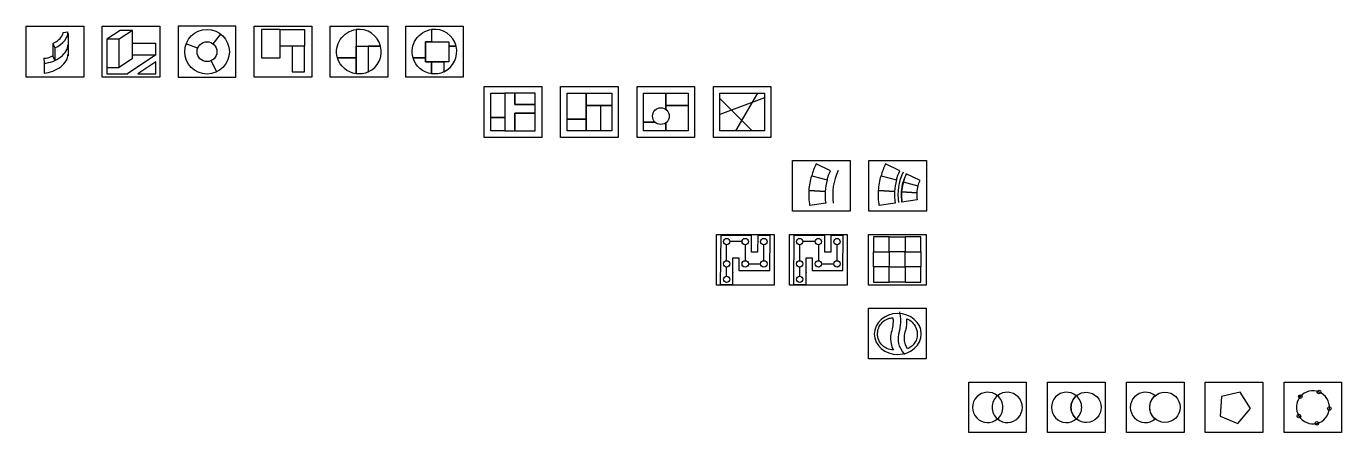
# Model space of a CAD drawing. Header units: inches. Extents: x -34 to 104, y -19 to 23.
import ezdxf

# ---------------------------------------------------------------- set-up
doc = ezdxf.new("R2010")
doc.units = ezdxf.units.IN
doc.header["$MEASUREMENT"] = 0
doc.layers.add('2', color=7, linetype='Continuous')

msp = doc.modelspace()

# ---------------------------------------------------------------- linework, layer by layer
at = {"color": 244, "lineweight": 25, "true_color": 0x991b1e}
for p, q in [((39.51, -1.23), (39.51, 0.42)), ((41.13, 0.76), (39.84, 0.76)), ((41.46, 0.42), (41.46, -1.23)), ((43.41, -1.23), (43.41, 0.42)), ((47.17, -1.23), (47.17, 0.42)), ((48.79, 0.76), (47.51, 0.76)), ((49.12, 0.42), (49.12, -1.23)), ((51.08, -1.23), (51.08, 0.42)), ((39.51, -2.86), (39.51, -1.9)), ((41.79, -1.57), (43.08, -1.57)), ((47.17, -2.86), (47.17, -1.9)), ((49.46, -1.57), (50.74, -1.57))]:
    msp.add_line(p, q, dxfattribs=at)
at = {"lineweight": 25}
for p, q in [((93.31, -14.99), (91.34, -15.47)), ((94.38, -16.72), (93.31, -14.99)), ((91.34, -15.47), (91.19, -17.5)), ((91.19, -17.5), (93.07, -18.27)), ((93.07, -18.27), (94.38, -16.72))]:
    msp.add_line(p, q, dxfattribs=at)
for points in [[(-2.02, 23.3), (4.02, 23.3), (4.02, 17.99), (-2.02, 17.99)], [(5.9, 23.3), (11.93, 23.3), (11.93, 17.99), (5.9, 17.99)]]:
    msp.add_lwpolyline(points, close=True)
for points in [[(0.7, 22.96), (0.7, 20.01), (-1.25, 20.01, -0.457746), (0.7, 22.96)], [(0.7, 21.21), (3.27, 21.21, 0.381262), (0.7, 22.96)], [(8.61, 21.68), (7.99, 21.68), (7.99, 20.01), (6.67, 20.01, -0.457746), (8.61, 22.96)], [(10.4, 21.21), (11.18, 21.21, 0.381262), (8.61, 22.96), (8.61, 21.68), (10.4, 21.68)], [(0.7, 21.21), (1.98, 21.21), (1.98, 18.52, -0.141444), (0.7, 18.33)], [(3.27, 21.21), (1.98, 21.21), (1.98, 18.52, 0.359864), (3.27, 21.21)], [(9.9, 19.59), (9.89, 18.52, 0.359864), (11.18, 21.21), (10.4, 21.21), (10.4, 19.59)], [(0.7, 20.01), (0.7, 18.33, -0.299853), (-1.25, 20.01), (0.7, 20.01)], [(7.99, 20.01), (7.99, 19.59), (8.61, 19.59), (8.61, 18.33, -0.299853), (6.67, 20.01)], [(8.61, 19.59), (9.9, 19.59), (9.89, 18.52, -0.141444), (8.61, 18.33)]]:
    msp.add_lwpolyline(points, format="xyb", close=True)
for points in [[(7.99, 21.68), (10.4, 21.68), (10.4, 19.59), (7.99, 19.59)], [(40.18, -2.46), (40.18, -1.82), (40.18, -1.32), (40.18, -0.95), (40.8, -0.95), (40.8, -2.26), (41.41, -2.26), (42.6, -2.26), (42.93, -2.26), (44.04, -2.26), (44.06, 1.39), (42.77, 1.39), (42.75, -0.36), (42.13, -0.36), (42.13, 1.39), (38.89, 1.39), (38.84, -3.73), (40.18, -3.73), (40.18, -2.45)], [(47.84, -2.46), (47.84, -1.82), (47.84, -1.32), (47.84, -0.95), (48.46, -0.95), (48.46, -2.26), (49.07, -2.26), (50.26, -2.26), (50.59, -2.26), (51.7, -2.26), (51.72, 1.39), (50.43, 1.39), (50.41, -0.36), (49.79, -0.36), (49.79, 1.39), (46.55, 1.39), (46.5, -3.73), (47.84, -3.73), (47.84, -2.45)], [(54.9, -0.32), (56.55, -0.32), (56.55, 1.26), (54.9, 1.26)], [(58.2, -0.32), (56.55, -0.32), (56.55, 1.26), (58.2, 1.26)], [(58.2, -0.32), (59.85, -0.32), (59.85, 1.26), (58.2, 1.26)], [(54.9, -0.32), (56.55, -0.32), (56.55, -1.89), (54.9, -1.89)], [(58.2, -0.32), (56.55, -0.32), (56.55, -1.89), (58.2, -1.89)], [(58.2, -0.32), (59.85, -0.32), (59.85, -1.89), (58.2, -1.89)], [(54.9, -3.47), (56.55, -3.47), (56.55, -1.89), (54.9, -1.89)], [(58.2, -3.47), (56.55, -3.47), (56.55, -1.89), (58.2, -1.89)], [(58.2, -3.47), (59.85, -3.47), (59.85, -1.89), (58.2, -1.89)]]:
    msp.add_lwpolyline(points, close=True, dxfattribs=at)
at = {"color": 244, "lineweight": 25, "true_color": 0x991b1e}
for points in [[(50.39, 8.17), (48.88, 8.89, 0.043995), (48.42, 7.66), (50.03, 7.21, -0.043995), (50.39, 8.17, 0.725706)], [(57.66, 8.17), (56.15, 8.89, 0.043995), (55.69, 7.66), (57.3, 7.21, -0.043995), (57.66, 8.17, 0.725706)], [(49.83, 6.01), (48.16, 6.11, -0.052618), (48.42, 7.66), (50.03, 7.21, 0.052618), (49.83, 6.01, -0.725706)], [(57.1, 6.01), (55.43, 6.11, -0.052618), (55.69, 7.66), (57.3, 7.21, 0.052618), (57.1, 6.01, -0.725706)], [(59.43, 5.87), (57.83, 5.96, -0.052618), (58.01, 7.02), (59.55, 6.59, 0.052618), (59.43, 5.87, -0.725706)], [(59.77, 7.17), (58.33, 7.85, 0.056353), (58.01, 7.02), (59.55, 6.59, -0.043995), (59.77, 7.17, 0.725706)], [(49.89, 4.78), (48.24, 4.53, -0.052618), (48.16, 6.11), (49.83, 6.01, 0.052618), (49.89, 4.78, -0.725706)], [(57.16, 4.78), (55.5, 4.53, -0.052618), (55.43, 6.11), (57.1, 6.01, 0.052618), (57.16, 4.78, -0.725706)], [(59.46, 5.13), (57.88, 4.89, -0.052618), (57.83, 5.96), (59.43, 5.87, 0.052618), (59.46, 5.13, -0.725706)]]:
    msp.add_lwpolyline(points, format="xyb", dxfattribs=at)
at = {"lineweight": 25}
for points in [[(67.88, -17.81, 2.144007), (67.88, -15.38, 2.144007)], [(76.14, -15.38, 2.144007), (76.14, -17.81, -0.466416)], [(76.14, -17.81, 0.466416), (76.14, -15.38, -2.144007)], [(84.4, -15.38, 2.144007), (84.4, -17.81, -0.466416)], [(76.14, -17.81, 0.466416), (76.14, -15.38, 0.466416)]]:
    msp.add_lwpolyline(points, format="xyb", close=True, dxfattribs=at)
at = {"color": 244, "lineweight": 25, "true_color": 0x991b1e}
for centre in [(39.51, 0.76), (41.46, 0.76), (43.41, 0.76), (47.17, 0.76), (49.12, 0.76), (51.08, 0.76), (39.51, -1.57), (41.46, -1.57), (43.41, -1.57), (47.17, -1.57), (49.12, -1.57), (51.08, -1.57), (39.51, -3.19), (47.17, -3.19)]:
    msp.add_circle(centre, 0.333, dxfattribs=at)
at = {"lineweight": 25}
for centre, radius in [((85.42, -16.59), 1.59), ((101.57, -14.99), 0.191), ((99.6, -15.47), 0.191), ((102.64, -16.72), 0.191), ((99.45, -17.5), 0.191), ((101.33, -18.27), 0.191)]:
    msp.add_circle(centre, radius, dxfattribs=at)
at = {"color": 244, "lineweight": 25, "true_color": 0x991b1e}
for centre, radius, start, end in [((56.52, 5.66), 5.9, 154.4554, 188.6277), ((62.8, 5.66), 5.34, 153.8154, 188.8643), ((62.8, 5.66), 4.97, 153.8154, 188.8643)]:
    msp.add_arc(centre, radius, start, end, dxfattribs=at)
at = {"lineweight": 25}
for centre, radius, start, end in [((100.92, -16.59), 1.73, 67.7516, 139.7516), ((100.92, -16.59), 1.73, 355.7516, 67.7516), ((68.9, -16.59), 1.59, 129.9898, 230.0102), ((66.86, -16.59), 1.59, 309.9898, 50.0102), ((100.92, -16.59), 1.73, 139.7516, 211.7516), ((100.92, -16.59), 1.73, 211.7516, 283.7516), ((100.92, -16.59), 1.73, 283.7516, 355.7516)]:
    msp.add_arc(centre, radius, start, end, dxfattribs=at)
msp.add_ellipse((57.44, -8.91), major_axis=(2.46, 0.02), ratio=0.870809, start_param=-1.570796, end_param=4.712389, dxfattribs=at)
msp.add_open_spline([(58.18, -11.07), (56.73, -9.25), (58.12, -8.84), (57.64, -6.61)], degree=3)
for points, knots in [([(56.71, -8.96), (56.75, -8.71), (56.85, -8.45), (56.93, -7.95), (56.95, -7.69), (56.94, -7.36), (56.93, -7.29), (56.92, -7.21), (56.75, -7.22), (56.58, -7.25), (56.18, -7.4), (55.98, -7.54), (55.68, -7.83), (55.58, -7.98), (55.41, -8.31), (55.36, -8.49), (55.3, -8.92), (55.32, -9.16), (55.39, -9.38), (55.52, -9.91), (55.96, -10.23), (56.33, -10.46), (56.57, -10.55), (56.87, -10.58), (56.93, -10.58), (56.98, -10.58), (56.87, -10.37), (56.78, -10.14), (56.72, -9.82), (56.71, -9.75), (56.7, -9.68), (56.7, -9.68), (56.7, -9.68), (56.7, -9.68), (56.68, -9.45), (56.66, -9.22), (56.71, -8.96)], [0, 0, 0, 0, 38.622755, 38.622755, 77.24551, 77.24551, 89.210837, 89.210837, 89.210837, 89.524483, 89.524483, 89.942419, 89.942419, 90.273004, 90.273004, 90.603589, 90.603589, 91.020942, 91.020942, 91.020942, 91.33428, 91.33428, 91.770122, 91.770122, 91.871259, 91.871259, 91.871259, 126.201377, 126.201377, 136.460529, 136.460529, 136.460529, 136.460745, 136.460745, 136.460745, 168.198937, 168.198937, 168.198937, 168.198937]), ([(59.48, -9.08), (59.52, -8.44), (59.27, -8.08), (59.04, -7.75), (58.88, -7.6), (58.6, -7.42), (58.5, -7.37), (58.4, -7.34), (58.41, -7.62), (58.4, -7.9), (58.34, -8.37), (58.1, -8.92), (58.15, -9.49), (58.15, -9.68), (58.19, -9.87), (58.31, -10.19), (58.39, -10.33), (58.47, -10.46), (58.62, -10.4), (58.78, -10.3), (59.1, -10.02), (59.25, -9.81), (59.42, -9.42), (59.46, -9.25), (59.48, -9.08)], [0, 0, 0, 0, 0.311936, 0.311936, 0.704568, 0.704568, 0.90014, 0.90014, 0.90014, 41.219699, 41.219699, 70.02325, 70.02325, 70.02325, 100.645434, 100.645434, 124.740703, 124.740703, 124.740703, 125.056829, 125.056829, 125.489897, 125.489897, 125.793517, 125.793517, 125.793517, 125.793517])]:
    msp.add_open_spline(points, degree=3, knots=knots, dxfattribs=at)
at = {"layer": '2'}
for p, q in [((-29.99, 22.65), (-29.48, 22.73)), ((-29.47, 22.54), (-29.47, 21.23)), ((-24.02, 22.87), (-25.41, 21.95)), ((-22.72, 22.87), (-24.11, 21.95)), ((-22.72, 22.87), (-24.02, 22.87)), ((-22.72, 19.92), (-22.72, 22.87)), ((-14.26, 21.46), (-13.46, 22.47)), ((-31.07, 21.5), (-31.07, 20.19)), ((-31.07, 21.5), (-30.85, 21.03)), ((-30.85, 21.03), (-30.85, 19.72)), ((-29.47, 21.37), (-29.47, 20.2)), ((-24.11, 21.95), (-25.41, 21.95)), ((-25.41, 21.95), (-25.41, 18.33)), ((-24.11, 19), (-24.11, 21.95)), ((-22.72, 21.54), (-20.26, 21.53)), ((-20.26, 20.3), (-20.26, 21.53)), ((-15.89, 21.01), (-17.09, 21.47)), ((-32, 19.95), (-31.98, 19.43)), ((-31.98, 19.43), (-31.98, 18.4)), ((-31.07, 20.19), (-30.85, 19.72)), ((-22.72, 19.92), (-24.11, 19)), ((-20.26, 20.3), (-23.24, 18.33)), ((-22.72, 20.31), (-20.26, 20.3)), ((-20.26, 19.58), (-22.16, 18.33)), ((-20.26, 18.33), (-20.26, 19.58)), ((-14.47, 19.7), (-13.93, 18.52)), ((-25.41, 19), (-24.11, 19)), ((-25.41, 18.33), (-23.24, 18.33)), ((-22.16, 18.33), (-20.26, 18.33)), ((33.14, 16.3), (33.14, 16.3)), ((33.14, 16.3), (33.14, 14.61)), ((33.14, 14.61), (33.14, 16.3)), ((43.48, 15.81), (38.81, 14.08)), ((38.81, 15.74), (42.2, 12.36)), ((42.75, 16.3), (40.43, 12.36)), ((41.14, 16.3), (41.14, 16.3)), ((26.31, 15), (26.31, 12.36)), ((32.01, 13.28), (30.81, 13.28)), ((30.81, 13.28), (30.81, 13.28)), ((30.81, 13.28), (32.01, 13.28)), ((33.14, 12.36), (33.14, 13.19)), ((33.14, 13.19), (33.14, 12.36)), ((38.81, 13.28), (38.81, 13.28)), ((33.14, 12.36), (33.14, 12.36)), ((41.14, 12.36), (41.14, 12.36))]:
    msp.add_line(p, q, dxfattribs=at)
for points in [[(-33.84, 23.3), (-27.8, 23.3), (-27.8, 17.99), (-33.84, 17.99)], [(-25.88, 23.3), (-19.85, 23.3), (-19.85, 17.99), (-25.88, 17.99)], [(-11.89, 23.3), (-17.93, 23.3), (-17.93, 17.99), (-11.89, 17.99)], [(-9.97, 23.3), (-3.94, 23.3), (-3.94, 17.99), (-9.97, 17.99)], [(-7.26, 22.96), (-9.2, 22.96), (-9.2, 20.01), (-7.26, 20.01)], [(-7.26, 22.96), (-4.69, 22.96), (-4.69, 21.21), (-7.26, 21.21)], [(-5.98, 18.52), (-4.69, 18.52), (-4.69, 21.21), (-5.98, 21.21)], [(14.12, 16.98), (20.16, 16.98), (20.16, 11.67), (14.12, 11.67)], [(22.12, 16.98), (28.16, 16.98), (28.16, 11.67), (22.12, 11.67)], [(30.13, 16.98), (36.16, 16.98), (36.16, 11.67), (30.13, 11.67)], [(38.13, 16.98), (44.16, 16.98), (44.16, 11.67), (38.13, 11.67)], [(16.29, 13.74), (14.8, 13.74), (14.8, 16.3), (16.29, 16.3)], [(19.47, 15.11), (17.33, 15.11), (17.33, 16.3), (16.29, 16.3), (16.29, 12.36), (17.33, 12.36), (17.33, 14.21), (19.47, 14.21)], [(17.33, 15.11), (19.47, 15.11), (19.47, 16.3), (17.33, 16.3)], [(22.81, 16.3), (27.48, 16.3), (27.48, 12.36), (22.81, 12.36)], [(24.8, 12.36), (24.8, 12.36), (24.8, 16.3), (24.8, 16.3)], [(30.81, 16.3), (35.48, 16.3), (35.48, 12.36), (30.81, 12.36)], [(38.81, 16.3), (43.48, 16.3), (43.48, 12.36), (38.81, 12.36)], [(19.47, 14.21), (17.33, 14.21), (17.33, 12.36), (19.47, 12.36)], [(24.8, 15), (27.48, 15), (27.48, 15), (24.8, 15)], [(33.14, 15), (35.48, 15), (35.48, 15), (33.14, 15)], [(16.29, 12.36), (14.8, 12.36), (14.8, 13.74), (16.29, 13.74)], [(24.78, 13.57), (22.78, 13.57), (22.78, 13.57), (24.78, 13.57)], [(46.42, 9.25), (52.45, 9.25), (52.45, 3.94), (46.42, 3.94)], [(54.39, 9.25), (60.43, 9.25), (60.43, 3.94), (54.39, 3.94)], [(38.44, 1.52), (44.48, 1.52), (44.48, -3.79), (38.44, -3.79)], [(46.11, 1.52), (52.14, 1.52), (52.14, -3.79), (46.11, -3.79)], [(54.37, 1.52), (60.4, 1.52), (60.4, -3.79), (54.37, -3.79)], [(54.37, -6.21), (60.4, -6.21), (60.4, -11.51), (54.37, -11.51)], [(64.87, -13.94), (70.9, -13.94), (70.9, -19.24), (64.87, -19.24)], [(73.12, -13.94), (79.16, -13.94), (79.16, -19.24), (73.12, -19.24)], [(81.38, -13.94), (87.42, -13.94), (87.42, -19.24), (81.38, -19.24)], [(89.64, -13.94), (95.67, -13.94), (95.67, -19.24), (89.64, -19.24)], [(97.9, -13.94), (103.93, -13.94), (103.93, -19.24), (97.9, -19.24)]]:
    msp.add_lwpolyline(points, close=True, dxfattribs=at)
for centre, radius in [((-14.91, 20.64), 2.34), ((-14.91, 20.64), 1.04), ((32.63, 13.9), 0.878)]:
    msp.add_circle(centre, radius, dxfattribs=at)
for centre, start_param, end_param in [((-31.34, 22.08), 1.570796, 2.974525), ((-31.34, 20.77), 7.241916, 9.219456), ((-31.34, 19.74), 7.241916, 9.219456)]:
    msp.add_ellipse(centre, major_axis=(-1.8, -0.83), ratio=0.582979, start_param=start_param, end_param=end_param, dxfattribs=at)
for points, knots in [([(-31.07, 21.5), (-30.89, 21.58), (-30.72, 21.68), (-30.37, 21.94), (-30.22, 22.11), (-30.04, 22.38), (-30, 22.49), (-29.98, 22.6), (-29.98, 22.63), (-29.99, 22.65)], [1.570796, 1.570796, 1.570796, 1.570796, 1.920962, 1.920962, 2.392323, 2.392323, 2.787765, 2.787765, 2.977442, 2.977442, 2.977442, 2.977442]), ([(-32, 19.95), (-31.74, 19.96), (-31.44, 20.03), (-31.12, 20.17), (-31.09, 20.18), (-31.07, 20.19)], [7.2419152, 7.2419152, 7.2419152, 7.2419152, 7.8025422, 7.8025422, 7.8540151, 7.8540151, 7.8540151, 7.8540151])]:
    msp.add_open_spline(points, degree=3, knots=knots, dxfattribs=at)

doc.saveas('drawing.dxf')
